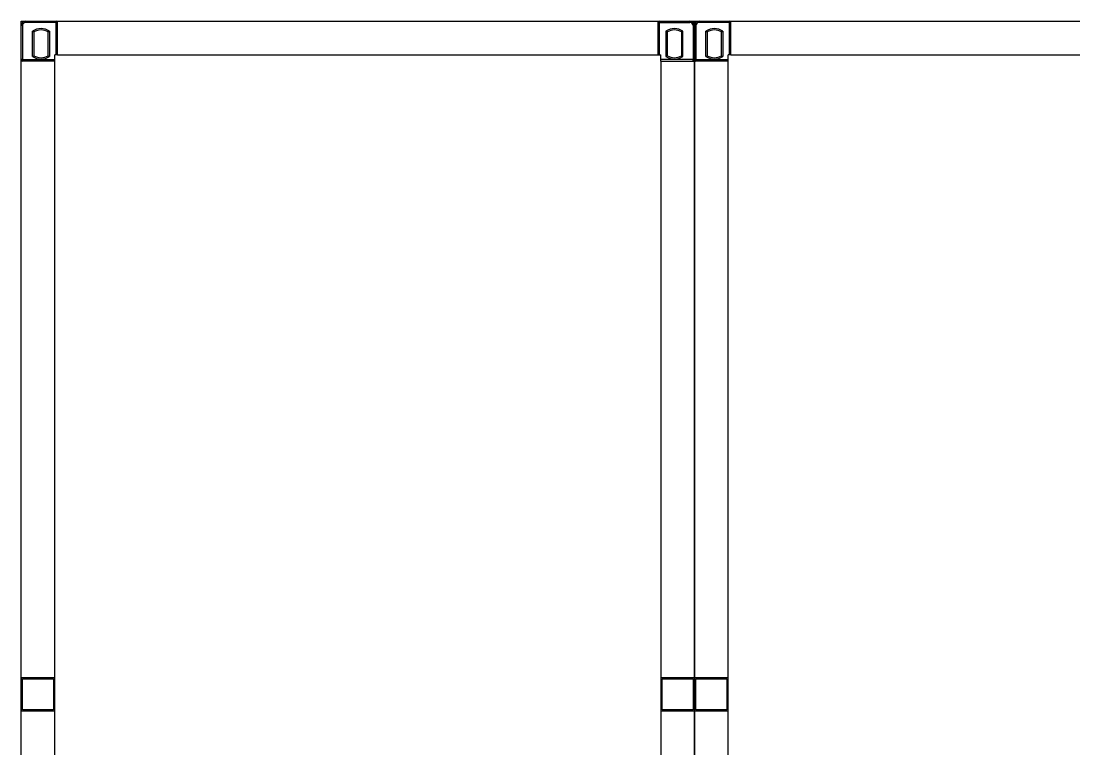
# Model space of a CAD drawing. Header units: millimetres. Extents: x -300 to 383236, y -195106 to -144646.
# Drawn here: x 377351.1 to 377632.6, y -149472.5 to -149278 of the extents above; entities that cross this region are included whole.
import ezdxf

# ---------------------------------------------------------------- set-up
doc = ezdxf.new("R2010")
doc.units = ezdxf.units.MM
doc.header["$LTSCALE"] = 60

# ---------------------------------------------------------------- blocks, each defined once
blk = doc.blocks.new('KEY PLAN_NEW')
at = {"color": 253, "linetype": 'Continuous'}
for p, q in [((-1463.742, -1192.354), (-1463.862, -1192.354)), ((-1463.742, -1192.064), (-1463.742, -1192.064)), ((-1463.742, -1192.064), (-1463.742, -1192.064)), ((-1463.742, -1192.354), (-1463.742, -1195.384)), ((-1463.452, -1192.064), (-1463.452, -1191.944)), ((-1460.742, -1192.064), (-1463.452, -1192.064)), ((-1460.742, -1191.944), (-1460.742, -1192.064)), ((-1460.622, -1192.064), (-1460.742, -1192.064)), ((-1460.742, -1194.944), (-1460.742, -1192.064)), ((-1460.622, -1194.944), (-1460.622, -1191.944)), ((-1407.102, -1194.944), (-1407.102, -1191.944)), ((-1407.102, -1192.064), (-1406.982, -1192.064)), ((-1406.982, -1191.944), (-1406.982, -1192.064)), ((-1406.982, -1194.944), (-1406.982, -1192.064)), ((-1406.982, -1192.064), (-1404.272, -1192.064)), ((-1404.272, -1192.064), (-1404.272, -1191.944)), ((-1403.982, -1192.064), (-1403.982, -1192.064)), ((-1403.982, -1192.064), (-1403.982, -1192.064)), ((-1403.982, -1192.354), (-1403.862, -1192.354)), ((-1403.982, -1192.354), (-1403.982, -1195.384)), ((-1403.742, -1192.354), (-1403.862, -1192.354)), ((-1403.742, -1192.064), (-1403.742, -1192.064)), ((-1403.742, -1192.064), (-1403.742, -1192.064)), ((-1403.742, -1192.354), (-1403.742, -1195.384)), ((-1403.452, -1192.064), (-1403.452, -1191.944)), ((-1400.742, -1192.064), (-1403.452, -1192.064)), ((-1400.742, -1191.944), (-1400.742, -1192.064)), ((-1400.622, -1192.064), (-1400.742, -1192.064)), ((-1400.742, -1194.944), (-1400.742, -1192.064)), ((-1400.622, -1194.944), (-1400.622, -1191.944)), ((-1462.837, -1195.105), (-1462.837, -1192.842)), ((-1462.717, -1192.909), (-1462.717, -1195.039)), ((-1461.447, -1195.039), (-1461.447, -1192.909)), ((-1461.327, -1192.842), (-1461.327, -1195.105)), ((-1406.397, -1192.842), (-1406.397, -1195.105)), ((-1406.277, -1195.039), (-1406.277, -1192.909)), ((-1405.007, -1192.909), (-1405.007, -1195.039)), ((-1404.887, -1195.105), (-1404.887, -1192.842)), ((-1402.837, -1195.105), (-1402.837, -1192.842)), ((-1402.717, -1192.909), (-1402.717, -1195.039)), ((-1401.447, -1195.039), (-1401.447, -1192.909)), ((-1401.327, -1192.842), (-1401.327, -1195.105)), ((-1463.742, -1195.384), (-1463.862, -1195.384)), ((-1460.862, -1195.504), (-1463.862, -1195.504)), ((-1463.742, -1195.504), (-1463.742, -1195.384)), ((-1463.742, -1195.384), (-1460.862, -1195.384)), ((-1403.982, -1195.384), (-1406.862, -1195.384)), ((-1406.862, -1195.504), (-1403.862, -1195.504)), ((-1403.982, -1195.504), (-1403.982, -1195.384)), ((-1403.982, -1195.384), (-1403.862, -1195.384)), ((-1403.742, -1195.384), (-1403.862, -1195.384)), ((-1400.862, -1195.504), (-1403.862, -1195.504)), ((-1403.742, -1195.504), (-1403.742, -1195.384)), ((-1403.742, -1195.384), (-1400.862, -1195.384))]:
    blk.add_line(p, q, dxfattribs=at)
at = {"color": 253}
for p, q in [((-1460.622, -1194.944), (-1460.862, -1194.944)), ((-1460.862, -1195.504), (-1460.862, -1194.944)), ((-1460.622, -1194.944), (-1407.102, -1194.944)), ((-1407.102, -1194.944), (-1406.862, -1194.944)), ((-1406.862, -1195.504), (-1406.862, -1194.944)), ((-1400.622, -1194.944), (-1400.862, -1194.944)), ((-1400.862, -1195.504), (-1400.862, -1194.944)), ((-1400.622, -1194.944), (-1347.102, -1194.944)), ((-1460.862, -1308.384), (-1460.862, -1195.504)), ((-1406.862, -1195.504), (-1406.862, -1308.384)), ((-1400.862, -1308.384), (-1400.862, -1195.504)), ((-1463.862, -1250.444), (-1463.862, -1253.444)), ((-1463.862, -1250.444), (-1460.862, -1250.444)), ((-1460.862, -1253.444), (-1460.862, -1250.444)), ((-1406.862, -1250.444), (-1406.862, -1253.444)), ((-1406.862, -1250.444), (-1403.862, -1250.444)), ((-1403.862, -1250.444), (-1403.862, -1253.444)), ((-1403.862, -1250.444), (-1400.862, -1250.444)), ((-1403.862, -1253.444), (-1403.862, -1250.444)), ((-1400.862, -1253.444), (-1400.862, -1250.444)), ((-1463.742, -1253.324), (-1463.742, -1250.564)), ((-1463.742, -1250.564), (-1460.982, -1250.564)), ((-1460.982, -1250.564), (-1460.982, -1253.324)), ((-1460.982, -1250.564), (-1460.982, -1253.324)), ((-1406.742, -1253.324), (-1406.742, -1250.564)), ((-1406.742, -1250.564), (-1403.982, -1250.564)), ((-1403.982, -1250.564), (-1403.982, -1253.324)), ((-1403.982, -1250.564), (-1403.982, -1253.324)), ((-1403.742, -1253.324), (-1403.742, -1250.564)), ((-1403.742, -1250.564), (-1400.982, -1250.564)), ((-1400.982, -1250.564), (-1400.982, -1253.324)), ((-1400.982, -1250.564), (-1400.982, -1253.324)), ((-1460.982, -1253.324), (-1463.742, -1253.324)), ((-1403.982, -1253.324), (-1406.742, -1253.324)), ((-1400.982, -1253.324), (-1403.742, -1253.324)), ((-1460.862, -1253.444), (-1463.862, -1253.444)), ((-1403.862, -1253.444), (-1406.862, -1253.444)), ((-1400.862, -1253.444), (-1403.862, -1253.444))]:
    blk.add_line(p, q, dxfattribs=at)
for points in [[(-1463.862, -1191.944), (-1403.862, -1191.944), (-1403.862, -1311.944), (-1463.862, -1311.944)], [(-1403.862, -1191.944), (-1343.862, -1191.944), (-1343.862, -1311.944), (-1403.862, -1311.944)]]:
    blk.add_lwpolyline(points, close=True, dxfattribs=at)
at = {"color": 253, "linetype": 'Continuous'}
for centre, radius, start, end in [((-1463.452, -1192.354), 0.41, 90, 180), ((-1463.452, -1192.354), 0.29, 90, 180), ((-1460.742, -1192.064), 0.12, 0, 90), ((-1406.982, -1192.064), 0.12, 90, 180), ((-1404.272, -1192.354), 0.41, 0, 90), ((-1404.272, -1192.354), 0.29, 0, 90), ((-1403.452, -1192.354), 0.41, 90, 180), ((-1403.452, -1192.354), 0.29, 90, 180), ((-1400.742, -1192.064), 0.12, 0, 90), ((-1462.082, -1193.974), 1.36, 56.27916, 123.72084), ((-1462.082, -1193.974), 1.24, 59.1964, 120.8036), ((-1405.642, -1193.974), 1.36, 56.27916, 123.72084), ((-1405.642, -1193.974), 1.24, 59.1964, 120.8036), ((-1402.082, -1193.974), 1.36, 56.27916, 123.72084), ((-1402.082, -1193.974), 1.24, 59.1964, 120.8036), ((-1462.082, -1193.974), 1.36, 236.27916, 303.72084), ((-1462.082, -1193.974), 1.24, 239.1964, 300.8036), ((-1405.642, -1193.974), 1.36, 236.27916, 303.72084), ((-1405.642, -1193.974), 1.24, 239.1964, 300.8036), ((-1402.082, -1193.974), 1.36, 236.27916, 303.72084), ((-1402.082, -1193.974), 1.24, 239.1964, 300.8036), ((-1463.742, -1195.384), 0.12, 180, 270), ((-1403.982, -1195.384), 0.12, 270, 0), ((-1403.742, -1195.384), 0.12, 180, 270)]:
    blk.add_arc(centre, radius, start, end, dxfattribs=at)
for points, knots in [([(-1462.837, -1192.842), (-1462.836, -1192.843, 46), (-1462.836, -1192.843, 46), (-1462.835, -1192.843, 46), (-1462.834, -1192.844, 46), (-1462.832, -1192.845, 46), (-1462.829, -1192.846, 46), (-1462.827, -1192.847, 46), (-1462.822, -1192.85, 46), (-1462.818, -1192.852, 46), (-1462.811, -1192.856, 46), (-1462.807, -1192.858, 46), (-1462.802, -1192.861, 46), (-1462.8, -1192.862, 46), (-1462.798, -1192.864, 46), (-1462.797, -1192.864, 46), (-1462.795, -1192.865, 46), (-1462.794, -1192.866, 46), (-1462.79, -1192.868, 46), (-1462.786, -1192.87, 46), (-1462.779, -1192.873, 46), (-1462.776, -1192.875, 46), (-1462.77, -1192.879, 46), (-1462.767, -1192.881, 46), (-1462.763, -1192.883, 46), (-1462.762, -1192.883, 46), (-1462.76, -1192.884, 46), (-1462.76, -1192.884, 46), (-1462.758, -1192.886, 46), (-1462.756, -1192.886, 46), (-1462.752, -1192.889, 46), (-1462.749, -1192.89, 46), (-1462.744, -1192.893, 46), (-1462.741, -1192.895, 46), (-1462.739, -1192.896, 46), (-1462.738, -1192.897, 46), (-1462.737, -1192.897, 46), (-1462.736, -1192.898, 46), (-1462.735, -1192.898, 46), (-1462.734, -1192.899, 46), (-1462.731, -1192.901, 46), (-1462.729, -1192.902, 46), (-1462.725, -1192.904, 46), (-1462.724, -1192.904, 46), (-1462.722, -1192.905, 46), (-1462.722, -1192.906, 46), (-1462.721, -1192.906, 46), (-1462.721, -1192.906, 46), (-1462.72, -1192.907, 46), (-1462.72, -1192.907, 46), (-1462.719, -1192.908, 46), (-1462.718, -1192.908, 46), (-1462.717, -1192.908, 46), (-1462.717, -1192.909, 46)], [0, 0, 0, 0, 0.00782, 0.00782, 0.015639, 0.031279, 0.031279, 0.062557, 0.062557, 0.125114, 0.125114, 0.187671, 0.187671, 0.21895, 0.21895, 0.234589, 0.234589, 0.250228, 0.250228, 0.312785, 0.312785, 0.375342, 0.375342, 0.437899, 0.437899, 0.453538, 0.453538, 0.469178, 0.469178, 0.500456, 0.500456, 0.563013, 0.563013, 0.62557, 0.62557, 0.641209, 0.641209, 0.656849, 0.656849, 0.688127, 0.688127, 0.750684, 0.750684, 0.813241, 0.813241, 0.828881, 0.828881, 0.84452, 0.84452, 0.875798, 0.875798, 0.938355, 1, 1, 1, 1]), ([(-1461.447, -1192.909), (-1461.447, -1192.908, 46), (-1461.446, -1192.908, 46), (-1461.445, -1192.908, 46), (-1461.444, -1192.907, 46), (-1461.443, -1192.907, 46), (-1461.442, -1192.906, 46), (-1461.442, -1192.906, 46), (-1461.442, -1192.906, 46), (-1461.441, -1192.905, 46), (-1461.44, -1192.904, 46), (-1461.438, -1192.904, 46), (-1461.435, -1192.902, 46), (-1461.433, -1192.901, 46), (-1461.43, -1192.899, 46), (-1461.429, -1192.898, 46), (-1461.427, -1192.898, 46), (-1461.427, -1192.897, 46), (-1461.426, -1192.897, 46), (-1461.425, -1192.896, 46), (-1461.422, -1192.895, 46), (-1461.42, -1192.893, 46), (-1461.414, -1192.89, 46), (-1461.412, -1192.889, 46), (-1461.407, -1192.886, 46), (-1461.406, -1192.886, 46), (-1461.404, -1192.884, 46), (-1461.403, -1192.884, 46), (-1461.402, -1192.883, 46), (-1461.401, -1192.883, 46), (-1461.397, -1192.881, 46), (-1461.394, -1192.879, 46), (-1461.387, -1192.875, 46), (-1461.384, -1192.873, 46), (-1461.377, -1192.87, 46), (-1461.374, -1192.868, 46), (-1461.37, -1192.866, 46), (-1461.369, -1192.865, 46), (-1461.367, -1192.864, 46), (-1461.366, -1192.864, 46), (-1461.363, -1192.862, 46), (-1461.362, -1192.861, 46), (-1461.356, -1192.858, 46), (-1461.353, -1192.856, 46), (-1461.345, -1192.852, 46), (-1461.342, -1192.85, 46), (-1461.336, -1192.847, 46), (-1461.334, -1192.846, 46), (-1461.331, -1192.845, 46), (-1461.33, -1192.844, 46), (-1461.329, -1192.843, 46), (-1461.328, -1192.843, 46), (-1461.327, -1192.843, 46), (-1461.327, -1192.842, 46)], [0, 0, 0, 0, 0.06206, 0.12459, 0.12459, 0.155854, 0.155854, 0.171487, 0.171487, 0.187119, 0.187119, 0.249648, 0.249648, 0.312178, 0.312178, 0.343442, 0.343442, 0.359075, 0.359075, 0.374707, 0.374707, 0.437236, 0.437236, 0.499766, 0.499766, 0.53103, 0.53103, 0.546663, 0.546663, 0.562295, 0.562295, 0.624824, 0.624824, 0.687353, 0.687353, 0.749883, 0.749883, 0.765515, 0.765515, 0.781147, 0.781147, 0.812412, 0.812412, 0.874941, 0.874941, 0.937471, 0.937471, 0.968735, 0.968735, 0.984368, 0.992184, 0.992184, 1, 1, 1, 1]), ([(-1406.277, -1192.909), (-1406.277, -1192.908, 46), (-1406.278, -1192.908, 46), (-1406.279, -1192.908, 46), (-1406.28, -1192.907, 46), (-1406.28, -1192.907, 46), (-1406.281, -1192.906, 46), (-1406.281, -1192.906, 46), (-1406.282, -1192.906, 46), (-1406.282, -1192.905, 46), (-1406.284, -1192.904, 46), (-1406.285, -1192.904, 46), (-1406.289, -1192.902, 46), (-1406.291, -1192.901, 46), (-1406.294, -1192.899, 46), (-1406.295, -1192.898, 46), (-1406.296, -1192.898, 46), (-1406.297, -1192.897, 46), (-1406.298, -1192.897, 46), (-1406.299, -1192.896, 46), (-1406.301, -1192.895, 46), (-1406.304, -1192.893, 46), (-1406.309, -1192.89, 46), (-1406.312, -1192.889, 46), (-1406.316, -1192.886, 46), (-1406.318, -1192.886, 46), (-1406.32, -1192.884, 46), (-1406.32, -1192.884, 46), (-1406.322, -1192.883, 46), (-1406.323, -1192.883, 46), (-1406.327, -1192.881, 46), (-1406.33, -1192.879, 46), (-1406.336, -1192.875, 46), (-1406.339, -1192.873, 46), (-1406.346, -1192.87, 46), (-1406.35, -1192.868, 46), (-1406.354, -1192.866, 46), (-1406.355, -1192.865, 46), (-1406.357, -1192.864, 46), (-1406.358, -1192.864, 46), (-1406.36, -1192.862, 46), (-1406.362, -1192.861, 46), (-1406.367, -1192.858, 46), (-1406.371, -1192.856, 46), (-1406.378, -1192.852, 46), (-1406.382, -1192.85, 46), (-1406.387, -1192.847, 46), (-1406.389, -1192.846, 46), (-1406.392, -1192.845, 46), (-1406.394, -1192.844, 46), (-1406.395, -1192.843, 46), (-1406.396, -1192.843, 46), (-1406.396, -1192.843, 46), (-1406.397, -1192.842, 46)], [0, 0, 0, 0, 0.06206, 0.12459, 0.12459, 0.155854, 0.155854, 0.171487, 0.171487, 0.187119, 0.187119, 0.249648, 0.249648, 0.312178, 0.312178, 0.343442, 0.343442, 0.359075, 0.359075, 0.374707, 0.374707, 0.437236, 0.437236, 0.499766, 0.499766, 0.53103, 0.53103, 0.546663, 0.546663, 0.562295, 0.562295, 0.624824, 0.624824, 0.687353, 0.687353, 0.749883, 0.749883, 0.765515, 0.765515, 0.781147, 0.781147, 0.812412, 0.812412, 0.874941, 0.874941, 0.937471, 0.937471, 0.968735, 0.968735, 0.984368, 0.992184, 0.992184, 1, 1, 1, 1]), ([(-1404.887, -1192.842), (-1404.887, -1192.843, 46), (-1404.888, -1192.843, 46), (-1404.889, -1192.843, 46), (-1404.89, -1192.844, 46), (-1404.891, -1192.845, 46), (-1404.894, -1192.846, 46), (-1404.896, -1192.847, 46), (-1404.902, -1192.85, 46), (-1404.905, -1192.852, 46), (-1404.913, -1192.856, 46), (-1404.916, -1192.858, 46), (-1404.922, -1192.861, 46), (-1404.923, -1192.862, 46), (-1404.926, -1192.864, 46), (-1404.927, -1192.864, 46), (-1404.929, -1192.865, 46), (-1404.93, -1192.866, 46), (-1404.934, -1192.868, 46), (-1404.937, -1192.87, 46), (-1404.944, -1192.873, 46), (-1404.947, -1192.875, 46), (-1404.954, -1192.879, 46), (-1404.957, -1192.881, 46), (-1404.961, -1192.883, 46), (-1404.962, -1192.883, 46), (-1404.963, -1192.884, 46), (-1404.964, -1192.884, 46), (-1404.966, -1192.886, 46), (-1404.967, -1192.886, 46), (-1404.972, -1192.889, 46), (-1404.974, -1192.89, 46), (-1404.98, -1192.893, 46), (-1404.982, -1192.895, 46), (-1404.985, -1192.896, 46), (-1404.986, -1192.897, 46), (-1404.987, -1192.897, 46), (-1404.987, -1192.898, 46), (-1404.989, -1192.898, 46), (-1404.99, -1192.899, 46), (-1404.993, -1192.901, 46), (-1404.995, -1192.902, 46), (-1404.998, -1192.904, 46), (-1405, -1192.904, 46), (-1405.001, -1192.905, 46), (-1405.002, -1192.906, 46), (-1405.002, -1192.906, 46), (-1405.002, -1192.906, 46), (-1405.003, -1192.907, 46), (-1405.004, -1192.907, 46), (-1405.005, -1192.908, 46), (-1405.006, -1192.908, 46), (-1405.007, -1192.908, 46), (-1405.007, -1192.909, 46)], [0, 0, 0, 0, 0.00782, 0.00782, 0.015639, 0.031279, 0.031279, 0.062557, 0.062557, 0.125114, 0.125114, 0.187671, 0.187671, 0.21895, 0.21895, 0.234589, 0.234589, 0.250228, 0.250228, 0.312785, 0.312785, 0.375342, 0.375342, 0.437899, 0.437899, 0.453538, 0.453538, 0.469178, 0.469178, 0.500456, 0.500456, 0.563013, 0.563013, 0.62557, 0.62557, 0.641209, 0.641209, 0.656849, 0.656849, 0.688127, 0.688127, 0.750684, 0.750684, 0.813241, 0.813241, 0.828881, 0.828881, 0.84452, 0.84452, 0.875798, 0.875798, 0.938355, 1, 1, 1, 1]), ([(-1402.837, -1192.842), (-1402.836, -1192.843, 46), (-1402.836, -1192.843, 46), (-1402.835, -1192.843, 46), (-1402.834, -1192.844, 46), (-1402.832, -1192.845, 46), (-1402.829, -1192.846, 46), (-1402.827, -1192.847, 46), (-1402.822, -1192.85, 46), (-1402.818, -1192.852, 46), (-1402.811, -1192.856, 46), (-1402.807, -1192.858, 46), (-1402.802, -1192.861, 46), (-1402.8, -1192.862, 46), (-1402.798, -1192.864, 46), (-1402.797, -1192.864, 46), (-1402.795, -1192.865, 46), (-1402.794, -1192.866, 46), (-1402.79, -1192.868, 46), (-1402.786, -1192.87, 46), (-1402.779, -1192.873, 46), (-1402.776, -1192.875, 46), (-1402.77, -1192.879, 46), (-1402.767, -1192.881, 46), (-1402.763, -1192.883, 46), (-1402.762, -1192.883, 46), (-1402.76, -1192.884, 46), (-1402.76, -1192.884, 46), (-1402.758, -1192.886, 46), (-1402.756, -1192.886, 46), (-1402.752, -1192.889, 46), (-1402.749, -1192.89, 46), (-1402.744, -1192.893, 46), (-1402.741, -1192.895, 46), (-1402.739, -1192.896, 46), (-1402.738, -1192.897, 46), (-1402.737, -1192.897, 46), (-1402.736, -1192.898, 46), (-1402.735, -1192.898, 46), (-1402.734, -1192.899, 46), (-1402.731, -1192.901, 46), (-1402.729, -1192.902, 46), (-1402.725, -1192.904, 46), (-1402.724, -1192.904, 46), (-1402.722, -1192.905, 46), (-1402.722, -1192.906, 46), (-1402.721, -1192.906, 46), (-1402.721, -1192.906, 46), (-1402.72, -1192.907, 46), (-1402.72, -1192.907, 46), (-1402.719, -1192.908, 46), (-1402.718, -1192.908, 46), (-1402.717, -1192.908, 46), (-1402.717, -1192.909, 46)], [0, 0, 0, 0, 0.00782, 0.00782, 0.015639, 0.031279, 0.031279, 0.062557, 0.062557, 0.125114, 0.125114, 0.187671, 0.187671, 0.21895, 0.21895, 0.234589, 0.234589, 0.250228, 0.250228, 0.312785, 0.312785, 0.375342, 0.375342, 0.437899, 0.437899, 0.453538, 0.453538, 0.469178, 0.469178, 0.500456, 0.500456, 0.563013, 0.563013, 0.62557, 0.62557, 0.641209, 0.641209, 0.656849, 0.656849, 0.688127, 0.688127, 0.750684, 0.750684, 0.813241, 0.813241, 0.828881, 0.828881, 0.84452, 0.84452, 0.875798, 0.875798, 0.938355, 1, 1, 1, 1]), ([(-1401.447, -1192.909), (-1401.447, -1192.908, 46), (-1401.446, -1192.908, 46), (-1401.445, -1192.908, 46), (-1401.444, -1192.907, 46), (-1401.443, -1192.907, 46), (-1401.442, -1192.906, 46), (-1401.442, -1192.906, 46), (-1401.442, -1192.906, 46), (-1401.441, -1192.905, 46), (-1401.44, -1192.904, 46), (-1401.438, -1192.904, 46), (-1401.435, -1192.902, 46), (-1401.433, -1192.901, 46), (-1401.43, -1192.899, 46), (-1401.429, -1192.898, 46), (-1401.427, -1192.898, 46), (-1401.427, -1192.897, 46), (-1401.426, -1192.897, 46), (-1401.425, -1192.896, 46), (-1401.422, -1192.895, 46), (-1401.42, -1192.893, 46), (-1401.414, -1192.89, 46), (-1401.412, -1192.889, 46), (-1401.407, -1192.886, 46), (-1401.406, -1192.886, 46), (-1401.404, -1192.884, 46), (-1401.403, -1192.884, 46), (-1401.402, -1192.883, 46), (-1401.401, -1192.883, 46), (-1401.397, -1192.881, 46), (-1401.394, -1192.879, 46), (-1401.387, -1192.875, 46), (-1401.384, -1192.873, 46), (-1401.377, -1192.87, 46), (-1401.374, -1192.868, 46), (-1401.37, -1192.866, 46), (-1401.369, -1192.865, 46), (-1401.367, -1192.864, 46), (-1401.366, -1192.864, 46), (-1401.363, -1192.862, 46), (-1401.362, -1192.861, 46), (-1401.356, -1192.858, 46), (-1401.353, -1192.856, 46), (-1401.345, -1192.852, 46), (-1401.342, -1192.85, 46), (-1401.336, -1192.847, 46), (-1401.334, -1192.846, 46), (-1401.331, -1192.845, 46), (-1401.33, -1192.844, 46), (-1401.329, -1192.843, 46), (-1401.328, -1192.843, 46), (-1401.327, -1192.843, 46), (-1401.327, -1192.842, 46)], [0, 0, 0, 0, 0.06206, 0.12459, 0.12459, 0.155854, 0.155854, 0.171487, 0.171487, 0.187119, 0.187119, 0.249648, 0.249648, 0.312178, 0.312178, 0.343442, 0.343442, 0.359075, 0.359075, 0.374707, 0.374707, 0.437236, 0.437236, 0.499766, 0.499766, 0.53103, 0.53103, 0.546663, 0.546663, 0.562295, 0.562295, 0.624824, 0.624824, 0.687353, 0.687353, 0.749883, 0.749883, 0.765515, 0.765515, 0.781147, 0.781147, 0.812412, 0.812412, 0.874941, 0.874941, 0.937471, 0.937471, 0.968735, 0.968735, 0.984368, 0.992184, 0.992184, 1, 1, 1, 1]), ([(-1462.837, -1195.105), (-1462.836, -1195.105, 46), (-1462.836, -1195.104, 46), (-1462.835, -1195.104, 46), (-1462.834, -1195.103, 46), (-1462.832, -1195.102, 46), (-1462.829, -1195.101, 46), (-1462.827, -1195.1, 46), (-1462.822, -1195.097, 46), (-1462.818, -1195.095, 46), (-1462.811, -1195.091, 46), (-1462.807, -1195.089, 46), (-1462.802, -1195.086, 46), (-1462.8, -1195.085, 46), (-1462.798, -1195.084, 46), (-1462.797, -1195.083, 46), (-1462.795, -1195.082, 46), (-1462.794, -1195.082, 46), (-1462.79, -1195.079, 46), (-1462.786, -1195.077, 46), (-1462.779, -1195.074, 46), (-1462.776, -1195.072, 46), (-1462.77, -1195.068, 46), (-1462.767, -1195.067, 46), (-1462.763, -1195.064, 46), (-1462.762, -1195.064, 46), (-1462.76, -1195.063, 46), (-1462.76, -1195.063, 46), (-1462.758, -1195.062, 46), (-1462.756, -1195.061, 46), (-1462.752, -1195.058, 46), (-1462.749, -1195.057, 46), (-1462.744, -1195.054, 46), (-1462.741, -1195.053, 46), (-1462.739, -1195.051, 46), (-1462.738, -1195.051, 46), (-1462.737, -1195.05, 46), (-1462.736, -1195.05, 46), (-1462.735, -1195.049, 46), (-1462.734, -1195.048, 46), (-1462.731, -1195.046, 46), (-1462.729, -1195.045, 46), (-1462.725, -1195.044, 46), (-1462.724, -1195.043, 46), (-1462.722, -1195.042, 46), (-1462.722, -1195.042, 46), (-1462.721, -1195.041, 46), (-1462.721, -1195.041, 46), (-1462.72, -1195.041, 46), (-1462.72, -1195.04, 46), (-1462.719, -1195.04, 46), (-1462.718, -1195.039, 46), (-1462.717, -1195.039, 46), (-1462.717, -1195.039, 46)], [0, 0, 0, 0, 0.00782, 0.00782, 0.015639, 0.031279, 0.031279, 0.062557, 0.062557, 0.125114, 0.125114, 0.187671, 0.187671, 0.21895, 0.21895, 0.234589, 0.234589, 0.250228, 0.250228, 0.312785, 0.312785, 0.375342, 0.375342, 0.437899, 0.437899, 0.453538, 0.453538, 0.469178, 0.469178, 0.500456, 0.500456, 0.563013, 0.563013, 0.62557, 0.62557, 0.641209, 0.641209, 0.656849, 0.656849, 0.688127, 0.688127, 0.750684, 0.750684, 0.813241, 0.813241, 0.828881, 0.828881, 0.84452, 0.84452, 0.875798, 0.875798, 0.938355, 1, 1, 1, 1]), ([(-1461.447, -1195.039), (-1461.447, -1195.039, 46), (-1461.446, -1195.039, 46), (-1461.445, -1195.04, 46), (-1461.444, -1195.04, 46), (-1461.443, -1195.041, 46), (-1461.442, -1195.041, 46), (-1461.442, -1195.041, 46), (-1461.442, -1195.042, 46), (-1461.441, -1195.042, 46), (-1461.44, -1195.043, 46), (-1461.438, -1195.044, 46), (-1461.435, -1195.045, 46), (-1461.433, -1195.046, 46), (-1461.43, -1195.048, 46), (-1461.429, -1195.049, 46), (-1461.427, -1195.05, 46), (-1461.427, -1195.05, 46), (-1461.426, -1195.051, 46), (-1461.425, -1195.051, 46), (-1461.422, -1195.053, 46), (-1461.42, -1195.054, 46), (-1461.414, -1195.057, 46), (-1461.412, -1195.058, 46), (-1461.407, -1195.061, 46), (-1461.406, -1195.062, 46), (-1461.404, -1195.063, 46), (-1461.403, -1195.063, 46), (-1461.402, -1195.064, 46), (-1461.401, -1195.064, 46), (-1461.397, -1195.067, 46), (-1461.394, -1195.068, 46), (-1461.387, -1195.072, 46), (-1461.384, -1195.074, 46), (-1461.377, -1195.077, 46), (-1461.374, -1195.079, 46), (-1461.37, -1195.082, 46), (-1461.369, -1195.082, 46), (-1461.367, -1195.083, 46), (-1461.366, -1195.084, 46), (-1461.363, -1195.085, 46), (-1461.362, -1195.086, 46), (-1461.356, -1195.089, 46), (-1461.353, -1195.091, 46), (-1461.345, -1195.095, 46), (-1461.342, -1195.097, 46), (-1461.336, -1195.1, 46), (-1461.334, -1195.101, 46), (-1461.331, -1195.102, 46), (-1461.33, -1195.103, 46), (-1461.329, -1195.104, 46), (-1461.328, -1195.104, 46), (-1461.327, -1195.105, 46), (-1461.327, -1195.105, 46)], [0, 0, 0, 0, 0.06206, 0.12459, 0.12459, 0.155854, 0.155854, 0.171487, 0.171487, 0.187119, 0.187119, 0.249648, 0.249648, 0.312178, 0.312178, 0.343442, 0.343442, 0.359075, 0.359075, 0.374707, 0.374707, 0.437236, 0.437236, 0.499766, 0.499766, 0.53103, 0.53103, 0.546663, 0.546663, 0.562295, 0.562295, 0.624824, 0.624824, 0.687353, 0.687353, 0.749883, 0.749883, 0.765515, 0.765515, 0.781147, 0.781147, 0.812412, 0.812412, 0.874941, 0.874941, 0.937471, 0.937471, 0.968735, 0.968735, 0.984368, 0.992184, 0.992184, 1, 1, 1, 1]), ([(-1406.277, -1195.039), (-1406.277, -1195.039, 46), (-1406.278, -1195.039, 46), (-1406.279, -1195.04, 46), (-1406.28, -1195.04, 46), (-1406.28, -1195.041, 46), (-1406.281, -1195.041, 46), (-1406.281, -1195.041, 46), (-1406.282, -1195.042, 46), (-1406.282, -1195.042, 46), (-1406.284, -1195.043, 46), (-1406.285, -1195.044, 46), (-1406.289, -1195.045, 46), (-1406.291, -1195.046, 46), (-1406.294, -1195.048, 46), (-1406.295, -1195.049, 46), (-1406.296, -1195.05, 46), (-1406.297, -1195.05, 46), (-1406.298, -1195.051, 46), (-1406.299, -1195.051, 46), (-1406.301, -1195.053, 46), (-1406.304, -1195.054, 46), (-1406.309, -1195.057, 46), (-1406.312, -1195.058, 46), (-1406.316, -1195.061, 46), (-1406.318, -1195.062, 46), (-1406.32, -1195.063, 46), (-1406.32, -1195.063, 46), (-1406.322, -1195.064, 46), (-1406.323, -1195.064, 46), (-1406.327, -1195.067, 46), (-1406.33, -1195.068, 46), (-1406.336, -1195.072, 46), (-1406.339, -1195.074, 46), (-1406.346, -1195.077, 46), (-1406.35, -1195.079, 46), (-1406.354, -1195.082, 46), (-1406.355, -1195.082, 46), (-1406.357, -1195.083, 46), (-1406.358, -1195.084, 46), (-1406.36, -1195.085, 46), (-1406.362, -1195.086, 46), (-1406.367, -1195.089, 46), (-1406.371, -1195.091, 46), (-1406.378, -1195.095, 46), (-1406.382, -1195.097, 46), (-1406.387, -1195.1, 46), (-1406.389, -1195.101, 46), (-1406.392, -1195.102, 46), (-1406.394, -1195.103, 46), (-1406.395, -1195.104, 46), (-1406.396, -1195.104, 46), (-1406.396, -1195.105, 46), (-1406.397, -1195.105, 46)], [0, 0, 0, 0, 0.06206, 0.12459, 0.12459, 0.155854, 0.155854, 0.171487, 0.171487, 0.187119, 0.187119, 0.249648, 0.249648, 0.312178, 0.312178, 0.343442, 0.343442, 0.359075, 0.359075, 0.374707, 0.374707, 0.437236, 0.437236, 0.499766, 0.499766, 0.53103, 0.53103, 0.546663, 0.546663, 0.562295, 0.562295, 0.624824, 0.624824, 0.687353, 0.687353, 0.749883, 0.749883, 0.765515, 0.765515, 0.781147, 0.781147, 0.812412, 0.812412, 0.874941, 0.874941, 0.937471, 0.937471, 0.968735, 0.968735, 0.984368, 0.992184, 0.992184, 1, 1, 1, 1]), ([(-1404.887, -1195.105), (-1404.887, -1195.105, 46), (-1404.888, -1195.104, 46), (-1404.889, -1195.104, 46), (-1404.89, -1195.103, 46), (-1404.891, -1195.102, 46), (-1404.894, -1195.101, 46), (-1404.896, -1195.1, 46), (-1404.902, -1195.097, 46), (-1404.905, -1195.095, 46), (-1404.913, -1195.091, 46), (-1404.916, -1195.089, 46), (-1404.922, -1195.086, 46), (-1404.923, -1195.085, 46), (-1404.926, -1195.084, 46), (-1404.927, -1195.083, 46), (-1404.929, -1195.082, 46), (-1404.93, -1195.082, 46), (-1404.934, -1195.079, 46), (-1404.937, -1195.077, 46), (-1404.944, -1195.074, 46), (-1404.947, -1195.072, 46), (-1404.954, -1195.068, 46), (-1404.957, -1195.067, 46), (-1404.961, -1195.064, 46), (-1404.962, -1195.064, 46), (-1404.963, -1195.063, 46), (-1404.964, -1195.063, 46), (-1404.966, -1195.062, 46), (-1404.967, -1195.061, 46), (-1404.972, -1195.058, 46), (-1404.974, -1195.057, 46), (-1404.98, -1195.054, 46), (-1404.982, -1195.053, 46), (-1404.985, -1195.051, 46), (-1404.986, -1195.051, 46), (-1404.987, -1195.05, 46), (-1404.987, -1195.05, 46), (-1404.989, -1195.049, 46), (-1404.99, -1195.048, 46), (-1404.993, -1195.046, 46), (-1404.995, -1195.045, 46), (-1404.998, -1195.044, 46), (-1405, -1195.043, 46), (-1405.001, -1195.042, 46), (-1405.002, -1195.042, 46), (-1405.002, -1195.041, 46), (-1405.002, -1195.041, 46), (-1405.003, -1195.041, 46), (-1405.004, -1195.04, 46), (-1405.005, -1195.04, 46), (-1405.006, -1195.039, 46), (-1405.007, -1195.039, 46), (-1405.007, -1195.039, 46)], [0, 0, 0, 0, 0.00782, 0.00782, 0.015639, 0.031279, 0.031279, 0.062557, 0.062557, 0.125114, 0.125114, 0.187671, 0.187671, 0.21895, 0.21895, 0.234589, 0.234589, 0.250228, 0.250228, 0.312785, 0.312785, 0.375342, 0.375342, 0.437899, 0.437899, 0.453538, 0.453538, 0.469178, 0.469178, 0.500456, 0.500456, 0.563013, 0.563013, 0.62557, 0.62557, 0.641209, 0.641209, 0.656849, 0.656849, 0.688127, 0.688127, 0.750684, 0.750684, 0.813241, 0.813241, 0.828881, 0.828881, 0.84452, 0.84452, 0.875798, 0.875798, 0.938355, 1, 1, 1, 1]), ([(-1402.837, -1195.105), (-1402.836, -1195.105, 46), (-1402.836, -1195.104, 46), (-1402.835, -1195.104, 46), (-1402.834, -1195.103, 46), (-1402.832, -1195.102, 46), (-1402.829, -1195.101, 46), (-1402.827, -1195.1, 46), (-1402.822, -1195.097, 46), (-1402.818, -1195.095, 46), (-1402.811, -1195.091, 46), (-1402.807, -1195.089, 46), (-1402.802, -1195.086, 46), (-1402.8, -1195.085, 46), (-1402.798, -1195.084, 46), (-1402.797, -1195.083, 46), (-1402.795, -1195.082, 46), (-1402.794, -1195.082, 46), (-1402.79, -1195.079, 46), (-1402.786, -1195.077, 46), (-1402.779, -1195.074, 46), (-1402.776, -1195.072, 46), (-1402.77, -1195.068, 46), (-1402.767, -1195.067, 46), (-1402.763, -1195.064, 46), (-1402.762, -1195.064, 46), (-1402.76, -1195.063, 46), (-1402.76, -1195.063, 46), (-1402.758, -1195.062, 46), (-1402.756, -1195.061, 46), (-1402.752, -1195.058, 46), (-1402.749, -1195.057, 46), (-1402.744, -1195.054, 46), (-1402.741, -1195.053, 46), (-1402.739, -1195.051, 46), (-1402.738, -1195.051, 46), (-1402.737, -1195.05, 46), (-1402.736, -1195.05, 46), (-1402.735, -1195.049, 46), (-1402.734, -1195.048, 46), (-1402.731, -1195.046, 46), (-1402.729, -1195.045, 46), (-1402.725, -1195.044, 46), (-1402.724, -1195.043, 46), (-1402.722, -1195.042, 46), (-1402.722, -1195.042, 46), (-1402.721, -1195.041, 46), (-1402.721, -1195.041, 46), (-1402.72, -1195.041, 46), (-1402.72, -1195.04, 46), (-1402.719, -1195.04, 46), (-1402.718, -1195.039, 46), (-1402.717, -1195.039, 46), (-1402.717, -1195.039, 46)], [0, 0, 0, 0, 0.00782, 0.00782, 0.015639, 0.031279, 0.031279, 0.062557, 0.062557, 0.125114, 0.125114, 0.187671, 0.187671, 0.21895, 0.21895, 0.234589, 0.234589, 0.250228, 0.250228, 0.312785, 0.312785, 0.375342, 0.375342, 0.437899, 0.437899, 0.453538, 0.453538, 0.469178, 0.469178, 0.500456, 0.500456, 0.563013, 0.563013, 0.62557, 0.62557, 0.641209, 0.641209, 0.656849, 0.656849, 0.688127, 0.688127, 0.750684, 0.750684, 0.813241, 0.813241, 0.828881, 0.828881, 0.84452, 0.84452, 0.875798, 0.875798, 0.938355, 1, 1, 1, 1]), ([(-1401.447, -1195.039), (-1401.447, -1195.039, 46), (-1401.446, -1195.039, 46), (-1401.445, -1195.04, 46), (-1401.444, -1195.04, 46), (-1401.443, -1195.041, 46), (-1401.442, -1195.041, 46), (-1401.442, -1195.041, 46), (-1401.442, -1195.042, 46), (-1401.441, -1195.042, 46), (-1401.44, -1195.043, 46), (-1401.438, -1195.044, 46), (-1401.435, -1195.045, 46), (-1401.433, -1195.046, 46), (-1401.43, -1195.048, 46), (-1401.429, -1195.049, 46), (-1401.427, -1195.05, 46), (-1401.427, -1195.05, 46), (-1401.426, -1195.051, 46), (-1401.425, -1195.051, 46), (-1401.422, -1195.053, 46), (-1401.42, -1195.054, 46), (-1401.414, -1195.057, 46), (-1401.412, -1195.058, 46), (-1401.407, -1195.061, 46), (-1401.406, -1195.062, 46), (-1401.404, -1195.063, 46), (-1401.403, -1195.063, 46), (-1401.402, -1195.064, 46), (-1401.401, -1195.064, 46), (-1401.397, -1195.067, 46), (-1401.394, -1195.068, 46), (-1401.387, -1195.072, 46), (-1401.384, -1195.074, 46), (-1401.377, -1195.077, 46), (-1401.374, -1195.079, 46), (-1401.37, -1195.082, 46), (-1401.369, -1195.082, 46), (-1401.367, -1195.083, 46), (-1401.366, -1195.084, 46), (-1401.363, -1195.085, 46), (-1401.362, -1195.086, 46), (-1401.356, -1195.089, 46), (-1401.353, -1195.091, 46), (-1401.345, -1195.095, 46), (-1401.342, -1195.097, 46), (-1401.336, -1195.1, 46), (-1401.334, -1195.101, 46), (-1401.331, -1195.102, 46), (-1401.33, -1195.103, 46), (-1401.329, -1195.104, 46), (-1401.328, -1195.104, 46), (-1401.327, -1195.105, 46), (-1401.327, -1195.105, 46)], [0, 0, 0, 0, 0.06206, 0.12459, 0.12459, 0.155854, 0.155854, 0.171487, 0.171487, 0.187119, 0.187119, 0.249648, 0.249648, 0.312178, 0.312178, 0.343442, 0.343442, 0.359075, 0.359075, 0.374707, 0.374707, 0.437236, 0.437236, 0.499766, 0.499766, 0.53103, 0.53103, 0.546663, 0.546663, 0.562295, 0.562295, 0.624824, 0.624824, 0.687353, 0.687353, 0.749883, 0.749883, 0.765515, 0.765515, 0.781147, 0.781147, 0.812412, 0.812412, 0.874941, 0.874941, 0.937471, 0.937471, 0.968735, 0.968735, 0.984368, 0.992184, 0.992184, 1, 1, 1, 1])]:
    blk.add_open_spline(points, degree=3, knots=knots, dxfattribs=at)

msp = doc.modelspace()

# ---------------------------------------------------------------- block references
at = {"xscale": 3, "yscale": 3, "zscale": 3}
msp.add_blockref('KEY PLAN_NEW', (381742.71, -145702.13), dxfattribs=at)

doc.saveas('drawing.dxf')
